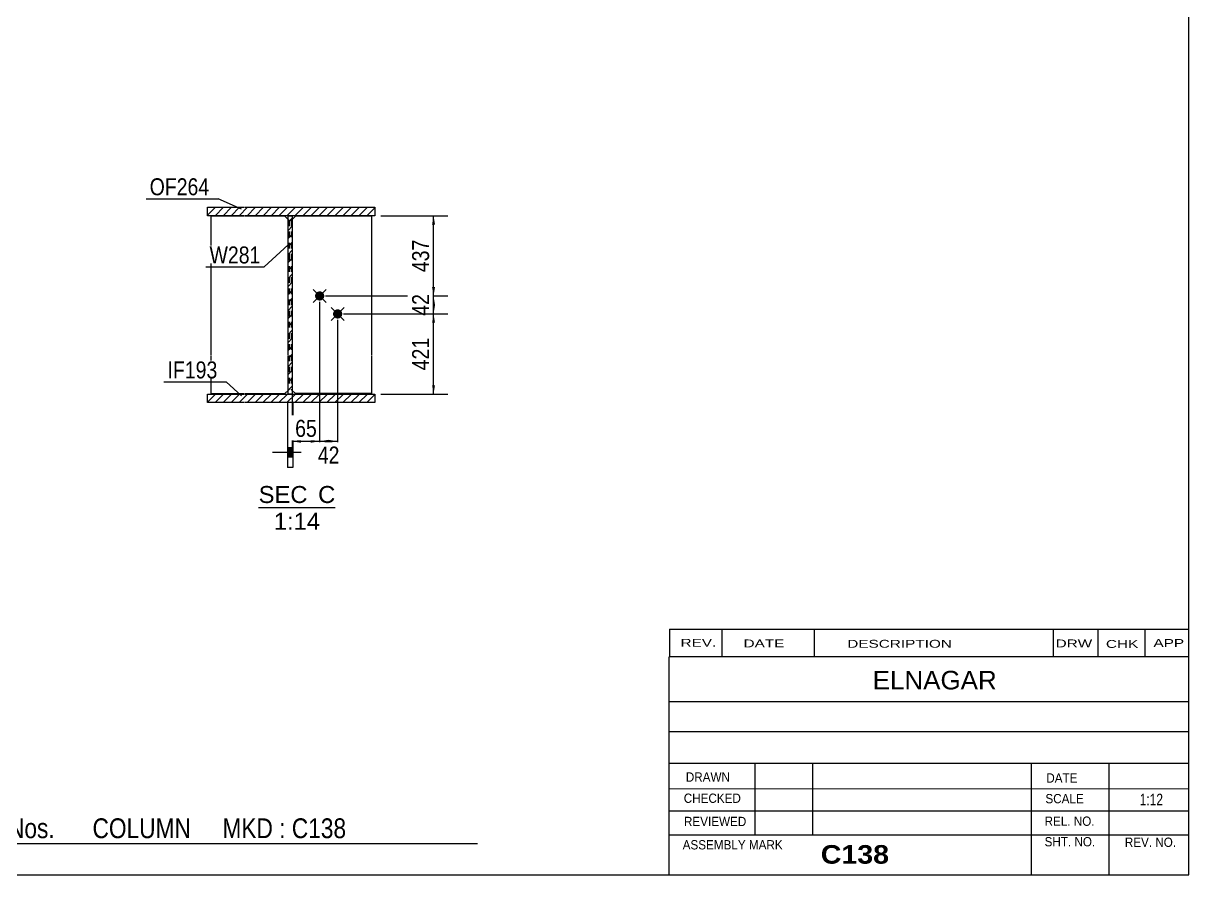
# Model space of a CAD drawing. Header units: millimetres. Extents: x -236 to 177, y -180 to 107.
# Drawn here: x -19.6 to 176.9, y -180.4 to -36.9 of the extents above; entities that cross this region are included whole.
import ezdxf

# ---------------------------------------------------------------- set-up
doc = ezdxf.new("R2010")
doc.units = ezdxf.units.MM
doc.linetypes.add('DXK_LINE_DOT1', pattern=[1.8814, 0.9407, -0.9407])
doc.styles.add('Arial', font='ARIAL.TTF', dxfattribs={"height": 0.2})
doc.styles.add('Arial Bold', font='ARIALBD.TTF', dxfattribs={"height": 0.2})
doc.styles.add('Arial Narrow', font='ARIALN.TTF', dxfattribs={"height": 0.2})

# ---------------------------------------------------------------- blocks, each defined once
blk = doc.blocks.new('Unknown-623346362-1210')
at = {"color": 5, "linetype": 'Continuous'}
for p, q in [((176.87, -180.43), (176.87, 106.57)), ((-233.13, -180.43), (176.87, -180.43))]:
    blk.add_line(p, q, dxfattribs=at)
blk = doc.blocks.new('Unknown-623346362-14 - 1255')
at = {"color": 1, "linetype": 'Continuous'}
blk.add_line((20.11, -118.53), (33.02, -118.53), dxfattribs=at)
at = {"color": 0, "linetype": 'Continuous'}
for points in [[(28.33, -117.78), (28.33, -114.78), (20.11, -114.78), (20.11, -117.78)], [(33.02, -117.78), (33.02, -114.78), (30.13, -114.78), (30.13, -117.78)], [(30.46, -122.28), (30.46, -119.28), (22.67, -119.28), (22.67, -122.28)]]:
    blk.add_wipeout(points, dxfattribs=at)
at = {"color": 136, "linetype": 'Continuous', "style": 'Arial'}
for s, height, p in [('SEC', 2.865, (20.11, -117.78)), ('C', 2.87, (30.13, -117.78)), ('1:14', 2.865, (22.67, -122.28))]:
    blk.add_text(s, height=height, dxfattribs=at).set_placement(p)
blk = doc.blocks.new('Part-623346362-1313 - 1255')
at = {"linetype": 'Continuous'}
h = blk.add_hatch(dxfattribs=at)
h.set_pattern_fill('', scale=0.3, style=0, pattern_type=0)
h.set_pattern_definition([(45, (25.7738, -99.4194), (-0.67352, 0.67352), [])])
h.paths.add_polyline_path([(25.06, -99.42), (25.77, -99.42), (25.77, -69.37), (25.06, -69.37)])
at = {"color": 2, "linetype": 'Continuous'}
for p, q in [((25.06, -75.87), (25.06, -69.37)), ((25.06, -69.37), (25.77, -69.37)), ((25.77, -69.37), (25.77, -75.87)), ((25.06, -92.82), (25.06, -75.97)), ((25.77, -75.97), (25.77, -92.82)), ((25.06, -99.42), (25.06, -92.92)), ((25.77, -92.92), (25.77, -99.42)), ((25.77, -99.42), (25.06, -99.42))]:
    blk.add_line(p, q, dxfattribs=at)
blk = doc.blocks.new('Part-623346362-1258 - 1255')
at = {"linetype": 'Continuous'}
h = blk.add_hatch(dxfattribs=at)
h.set_pattern_fill('', scale=0.3, style=0, pattern_type=0)
h.set_pattern_definition([(45, (39.7023, -69.3703), (-0.67352, 0.67352), [])])
h.paths.add_polyline_path([(11.5, -69.37), (39.7, -69.37), (39.7, -67.94), (11.5, -67.94)])
at = {"color": 2, "linetype": 'Continuous'}
for p, q in [((11.5, -69.37), (11.5, -67.94)), ((11.5, -67.94), (17.75, -67.94)), ((17.85, -67.94), (39.7, -67.94)), ((39.7, -67.94), (39.7, -69.37)), ((17.75, -69.37), (11.5, -69.37)), ((39.7, -69.37), (17.85, -69.37))]:
    blk.add_line(p, q, dxfattribs=at)
blk = doc.blocks.new('Bolt-623346362-1326 - 1255')
at = {"linetype": 'Continuous'}
for points in [[(29.84, -83.44, -1), (30.95, -82.32, -1)], [(32.87, -86.47, -1), (33.98, -85.35, -1)]]:
    blk.add_hatch(color=3, dxfattribs=at).paths.add_polyline_path(points)
at = {"color": 3, "linetype": 'Continuous'}
for p, q in [((31.5, -83.99), (29.28, -81.77)), ((29.28, -83.99), (31.5, -81.77)), ((34.53, -87.02), (32.31, -84.8)), ((32.31, -87.02), (34.53, -84.8))]:
    blk.add_line(p, q, dxfattribs=at)
blk = doc.blocks.new('Part-623346362-1310 - 1255')
at = {"color": 2, "linetype": 'Continuous'}
for p, q in [((17.75, -69.44), (12.03, -69.44)), ((12.03, -69.44), (12.03, -75.87)), ((24.52, -69.44), (17.85, -69.44)), ((24.52, -69.44), (25.06, -69.98)), ((12.03, -75.97), (12.03, -92.82)), ((12.03, -92.92), (12.03, -99.35)), ((12.03, -99.35), (17.75, -99.35)), ((17.85, -99.35), (24.52, -99.35)), ((24.52, -99.35), (25.06, -98.81))]:
    blk.add_line(p, q, dxfattribs=at)
at = {"color": 7, "linetype": 'DXK_LINE_DOT1'}
for p, q in [((25.06, -69.98), (25.24, -70.16)), ((25.24, -70.16), (25.24, -75.87)), ((25.24, -75.97), (25.24, -92.82)), ((25.24, -92.92), (25.24, -98.63)), ((25.06, -98.81), (25.24, -98.63))]:
    blk.add_line(p, q, dxfattribs=at)
blk = doc.blocks.new('Part-623346362-1261 - 1255')
at = {"linetype": 'Continuous'}
h = blk.add_hatch(dxfattribs=at)
h.set_pattern_fill('', scale=0.3, style=0, pattern_type=0)
h.set_pattern_definition([(45, (39.7023, -100.8479), (-0.67352, 0.67352), [])])
h.paths.add_polyline_path([(11.5, -100.85), (39.7, -100.85), (39.7, -99.42), (11.5, -99.42)])
at = {"color": 2, "linetype": 'Continuous'}
for p, q in [((11.5, -100.85), (11.5, -99.42)), ((11.5, -99.42), (17.75, -99.42)), ((17.85, -99.42), (39.7, -99.42)), ((39.7, -99.42), (39.7, -100.85)), ((17.75, -100.85), (11.5, -100.85)), ((39.7, -100.85), (17.85, -100.85))]:
    blk.add_line(p, q, dxfattribs=at)
blk = doc.blocks.new('Part-623346362-1309 - 1255')
at = {"color": 7, "linetype": 'DXK_LINE_DOT1'}
for p, q in [((25.77, -69.98), (25.6, -70.16)), ((25.6, -70.16), (25.6, -75.87)), ((25.6, -75.97), (25.6, -92.82)), ((25.6, -92.92), (25.6, -98.63)), ((25.77, -98.81), (25.6, -98.63))]:
    blk.add_line(p, q, dxfattribs=at)
at = {"color": 2, "linetype": 'Continuous'}
for p, q in [((26.31, -69.44), (25.77, -69.98)), ((39.17, -69.44), (26.31, -69.44)), ((39.17, -75.87), (39.17, -69.44)), ((39.17, -92.82), (39.17, -75.97)), ((39.17, -99.35), (39.17, -92.92)), ((26.31, -99.35), (25.77, -98.81)), ((39.17, -99.35), (26.31, -99.35))]:
    blk.add_line(p, q, dxfattribs=at)
blk = doc.blocks.new('Part-623346362-11626 - 1255')
at = {"color": 2, "linetype": 'Continuous'}
for p, q in [((24.99, -100.85), (24.99, -111.78)), ((25.85, -100.85), (25.85, -111.78)), ((25.85, -111.78), (24.99, -111.78))]:
    blk.add_line(p, q, dxfattribs=at)
at = {"color": 7, "linetype": 'DXK_LINE_DOT1'}
blk.add_line((25.85, -100.85), (24.99, -100.85), dxfattribs=at)
blk = doc.blocks.new('Bolt-623346362-11629 - 1255')
at = {"linetype": 'Continuous'}
blk.add_hatch(color=3, dxfattribs=at).paths.add_polyline_path([(24.99, -108.49), (24.99, -110.06), (25.85, -110.06), (25.85, -108.49)])
at = {"color": 3, "linetype": 'Continuous'}
for p, q in [((27.27, -109.28), (22.42, -109.28)), ((25.85, -108.49), (24.99, -108.49)), ((25.85, -110.06), (24.99, -110.06))]:
    blk.add_line(p, q, dxfattribs=at)
blk = doc.blocks.new('StraightDimension-623346362-13681 - 1255')
at = {"linetype": 'Continuous'}
for points in [[(27.27, -107.63), (25.77, -107.38), (27.27, -107.13)], [(28.89, -107.13), (30.39, -107.38), (28.89, -107.63)]]:
    blk.add_hatch(color=7, dxfattribs=at).paths.add_polyline_path(points)
at = {"color": 7, "linetype": 'Continuous'}
for p, q in [((30.39, -83.88), (30.39, -109.78)), ((25.77, -89.72), (25.77, -109.78)), ((25.77, -107.38), (30.39, -107.38))]:
    blk.add_line(p, q, dxfattribs=at)
at = {"color": 0}
blk.add_wipeout([(30.51, -107.23), (30.51, -103.03), (25.66, -103.03), (25.66, -107.23)], dxfattribs=at)
at = {"color": 3, "style": 'Arial Narrow'}
blk.add_text('65', height=2.863, dxfattribs=at).set_placement((26.26, -106.63))
blk = doc.blocks.new('StraightDimension-623346362-13680 - 1255')
at = {"linetype": 'Continuous'}
for points in [[(31.89, -107.63), (30.39, -107.38), (31.89, -107.13)], [(31.92, -107.13), (33.42, -107.38), (31.92, -107.63)]]:
    blk.add_hatch(color=7, dxfattribs=at).paths.add_polyline_path(points)
at = {"color": 7, "linetype": 'Continuous'}
for p, q in [((30.39, -83.88), (30.39, -109.63)), ((33.42, -86.91), (33.42, -109.63)), ((30.39, -107.38), (33.42, -107.38))]:
    blk.add_line(p, q, dxfattribs=at)
at = {"color": 0}
blk.add_wipeout([(34.34, -111.73), (34.34, -107.53), (29.48, -107.53), (29.48, -111.73)], dxfattribs=at)
at = {"color": 3, "style": 'Arial Narrow'}
blk.add_text('42', height=2.863, dxfattribs=at).set_placement((30.08, -111.13))
blk = doc.blocks.new('StraightDimension-623346362-13689 - 1255')
at = {"linetype": 'Continuous'}
for points in [[(49.34, -70.87), (49.59, -69.37), (49.84, -70.87)], [(49.84, -81.38), (49.59, -82.88), (49.34, -81.38)]]:
    blk.add_hatch(color=7, dxfattribs=at).paths.add_polyline_path(points)
at = {"color": 7, "linetype": 'Continuous'}
for p, q in [((40.7, -69.37), (51.99, -69.37)), ((49.59, -82.88), (49.59, -69.37)), ((31.39, -82.88), (51.99, -82.88))]:
    blk.add_line(p, q, dxfattribs=at)
at = {"color": 0}
blk.add_wipeout([(49.44, -72.78), (45.24, -72.78), (45.24, -79.47), (49.44, -79.47)], dxfattribs=at)
at = {"color": 3, "style": 'Arial Narrow'}
blk.add_text('437', height=2.863, rotation=90.0002, dxfattribs=at).set_placement((48.84, -78.87))
blk = doc.blocks.new('StraightDimension-623346362-13690 - 1255')
at = {"linetype": 'Continuous'}
for points in [[(49.34, -84.38), (49.59, -82.88), (49.84, -84.38)], [(49.84, -84.41), (49.59, -85.91), (49.34, -84.41)]]:
    blk.add_hatch(color=7, dxfattribs=at).paths.add_polyline_path(points)
at = {"color": 7, "linetype": 'Continuous'}
for p, q in [((31.39, -82.88), (51.99, -82.88)), ((49.59, -85.91), (49.59, -82.88)), ((34.42, -85.91), (51.99, -85.91))]:
    blk.add_line(p, q, dxfattribs=at)
at = {"color": 0}
blk.add_wipeout([(49.44, -81.97), (45.24, -81.97), (45.24, -86.82), (49.44, -86.82)], dxfattribs=at)
at = {"color": 3, "style": 'Arial Narrow'}
blk.add_text('42', height=2.863, rotation=90.0002, dxfattribs=at).set_placement((48.84, -86.22))
blk = doc.blocks.new('StraightDimension-623346362-13691 - 1255')
at = {"linetype": 'Continuous'}
for points in [[(49.34, -87.41), (49.59, -85.91), (49.84, -87.41)], [(49.84, -97.92), (49.59, -99.42), (49.34, -97.92)]]:
    blk.add_hatch(color=7, dxfattribs=at).paths.add_polyline_path(points)
at = {"color": 7, "linetype": 'Continuous'}
for p, q in [((34.42, -85.91), (51.99, -85.91)), ((49.59, -99.42), (49.59, -85.91)), ((40.7, -99.42), (51.99, -99.42))]:
    blk.add_line(p, q, dxfattribs=at)
at = {"color": 0}
blk.add_wipeout([(49.44, -89.32), (45.24, -89.32), (45.24, -96.01), (49.44, -96.01)], dxfattribs=at)
at = {"color": 3, "style": 'Arial Narrow'}
blk.add_text('421', height=2.863, rotation=90.0002, dxfattribs=at).set_placement((48.84, -95.41))
blk = doc.blocks.new('CBS_CALLOFF-623346362-16143')
at = {"color": 7, "linetype": 'Continuous'}
blk.add_line((-59.25, -175.16), (56.98, -175.18), dxfattribs=at)
at = {"color": 3, "linetype": 'Continuous', "style": 'Arial Narrow'}
blk.add_text('QTY= 1 Nos.      COLUMN     MKD : C138', height=3.3405, dxfattribs=at).set_placement((-36.5, -174.27))
blk = doc.blocks.new('CBS_NAME_BLOG-623346362-16144')
at = {"color": 7, "linetype": 'Continuous'}
for p, q in [((89.28, -143.67), (176.8, -143.67)), ((89.28, -180.38), (89.28, -143.68)), ((89.28, -151.21), (176.8, -151.21)), ((89.35, -156.27), (176.87, -156.27)), ((89.28, -161.64), (176.8, -161.64)), ((103.8, -173.74), (103.8, -161.64)), ((113.49, -173.72), (113.49, -161.65)), ((150.4, -180.38), (150.4, -161.65)), ((163.45, -180.38), (163.45, -161.64)), ((89.28, -165.94), (176.87, -165.92)), ((89.28, -169.68), (176.8, -169.68)), ((89.28, -173.73), (176.8, -173.73)), ((89.28, -180.43), (176.87, -180.43))]:
    blk.add_line(p, q, dxfattribs=at)
at = {"color": 3, "linetype": 'Continuous', "style": 'Arial'}
blk.add_text('ELNAGAR', height=3.133, dxfattribs=at).set_placement((123.6, -149.2))
at = {"color": 3, "linetype": 'Continuous'}
for s, height, style, width, p in [('DRAWN', 1.566, 'Arial', 0.9, (92.11, -164.75)), ('DATE', 1.566, 'Arial', 0.9, (152.87, -164.91)), ('CHECKED', 1.566, 'Arial', 0.9, (91.76, -168.32)), ('SCALE', 1.566, 'Arial', 0.9, (152.72, -168.39)), ('1:12', 1.957, 'Arial Narrow', 0.9, (168.61, -168.74)), ('REVIEWED', 1.566, 'Arial', 0.9, (91.8, -172.24)), ('REL. NO.', 1.566, 'Arial', 0.9, (152.58, -172.19)), ('ASSEMBLY MARK', 1.5663, 'Arial', 0.9, (91.58, -176.17)), ('SHT. NO.', 1.566, 'Arial', 0.9, (152.58, -175.65)), ('REV. NO.', 1.566, 'Arial', 0.9, (166.1, -175.74)), ('C138', 3.131, 'Arial Bold', 1.1, (114.86, -178.57))]:
    blk.add_text(s, height=height, dxfattribs=dict(at, style=style, width=width)).set_placement(p)
blk = doc.blocks.new('CBS_REVISION-623346362-16145')
at = {"color": 7, "linetype": 'Continuous'}
for p, q in [((89.36, -139.04), (89.36, -143.67)), ((89.36, -139.05), (176.86, -139.05)), ((98.16, -139.05), (98.16, -143.67)), ((113.75, -139.04), (113.75, -143.61)), ((154.01, -139.05), (154.01, -143.67)), ((161.55, -139.04), (161.55, -143.67)), ((169.5, -139.05), (169.5, -143.67)), ((89.36, -143.67), (176.86, -143.67))]:
    blk.add_line(p, q, dxfattribs=at)
at = {"color": 7, "style": 'Arial Narrow', "width": 1.7}
for s, height, p in [('REV.', 1.326, (91.22, -142)), ('DATE', 1.326, (101.84, -142.11)), ('DESCRIPTION', 1.3257, (119.32, -142.17)), ('DRW', 1.326, (154.44, -142.11)), ('CHK', 1.326, (162.92, -142.2)), ('APP', 1.326, (170.93, -142.04))]:
    blk.add_text(s, height=height, dxfattribs=at).set_placement(p)
blk = doc.blocks.new('Mark-623346362-10083 - 1255')
at = {"color": 7, "linetype": 'Continuous'}
blk.add_line((17.23, -68.25), (13.29, -66.51), dxfattribs=at)
at = {"color": 0}
blk.add_wipeout([(11.79, -65.91), (11.79, -62.91), (1.74, -62.91), (1.74, -65.91)], dxfattribs=at)
blk.add_wipeout([(11.79, -65.91), (11.79, -62.91), (1.74, -62.91), (1.74, -65.91)], dxfattribs=at)
at = {"color": 7, "linetype": 'Continuous'}
blk.add_line((1.14, -66.51), (13.29, -66.51), dxfattribs=at)
at = {"color": 3, "style": 'Arial Narrow'}
blk.add_text('OF264', height=2.863, dxfattribs=at).set_placement((1.74, -65.91))
blk = doc.blocks.new('Mark-623346362-10086 - 1255')
at = {"color": 7, "linetype": 'Continuous'}
blk.add_line((17.23, -99.73), (14.66, -97.38), dxfattribs=at)
at = {"color": 0}
blk.add_wipeout([(13.16, -96.78), (13.16, -93.78), (4.75, -93.78), (4.75, -96.78)], dxfattribs=at)
blk.add_wipeout([(13.16, -96.78), (13.16, -93.78), (4.75, -93.78), (4.75, -96.78)], dxfattribs=at)
at = {"color": 7, "linetype": 'Continuous'}
blk.add_line((4.15, -97.38), (14.66, -97.38), dxfattribs=at)
at = {"color": 3, "style": 'Arial Narrow'}
blk.add_text('IF193', height=2.863, dxfattribs=at).set_placement((4.75, -96.78))
blk = doc.blocks.new('Mark-623346362-10089 - 1255')
at = {"color": 0}
blk.add_wipeout([(20.42, -77.4), (20.42, -74.4), (11.83, -74.4), (11.83, -77.4)], dxfattribs=at)
blk.add_wipeout([(20.42, -77.4), (20.42, -74.4), (11.83, -74.4), (11.83, -77.4)], dxfattribs=at)
at = {"color": 7, "linetype": 'Continuous'}
for p in [(25.06, -74.27), (11.23, -78)]:
    blk.add_line(p, (21.02, -78), dxfattribs=at)
at = {"color": 3, "style": 'Arial Narrow'}
blk.add_text('W281', height=2.863, dxfattribs=at).set_placement((11.83, -77.4))

msp = doc.modelspace()

# ---------------------------------------------------------------- block references
for name in ['Unknown-623346362-1210', 'Part-623346362-1258 - 1255', 'Part-623346362-1310 - 1255', 'Part-623346362-1313 - 1255', 'Part-623346362-1309 - 1255', 'Bolt-623346362-1326 - 1255', 'Part-623346362-1261 - 1255', 'Part-623346362-11626 - 1255', 'Bolt-623346362-11629 - 1255', 'CBS_REVISION-623346362-16145', 'CBS_NAME_BLOG-623346362-16144', 'CBS_CALLOFF-623346362-16143']:
    msp.add_blockref(name, (0, 0))

# ---------------------------------------------------------------- next in the draw order: block references
for name in ['Mark-623346362-10083 - 1255', 'StraightDimension-623346362-13689 - 1255', 'Mark-623346362-10089 - 1255', 'StraightDimension-623346362-13681 - 1255', 'Mark-623346362-10086 - 1255', 'Unknown-623346362-14 - 1255']:
    msp.add_blockref(name, (0, 0))

# ---------------------------------------------------------------- next in the draw order: block references
msp.add_blockref('StraightDimension-623346362-13680 - 1255', (0, 0))

# ---------------------------------------------------------------- next in the draw order: block references
msp.add_blockref('StraightDimension-623346362-13690 - 1255', (0, 0))

# ---------------------------------------------------------------- next in the draw order: block references
msp.add_blockref('StraightDimension-623346362-13691 - 1255', (0, 0))

doc.saveas('drawing.dxf')
